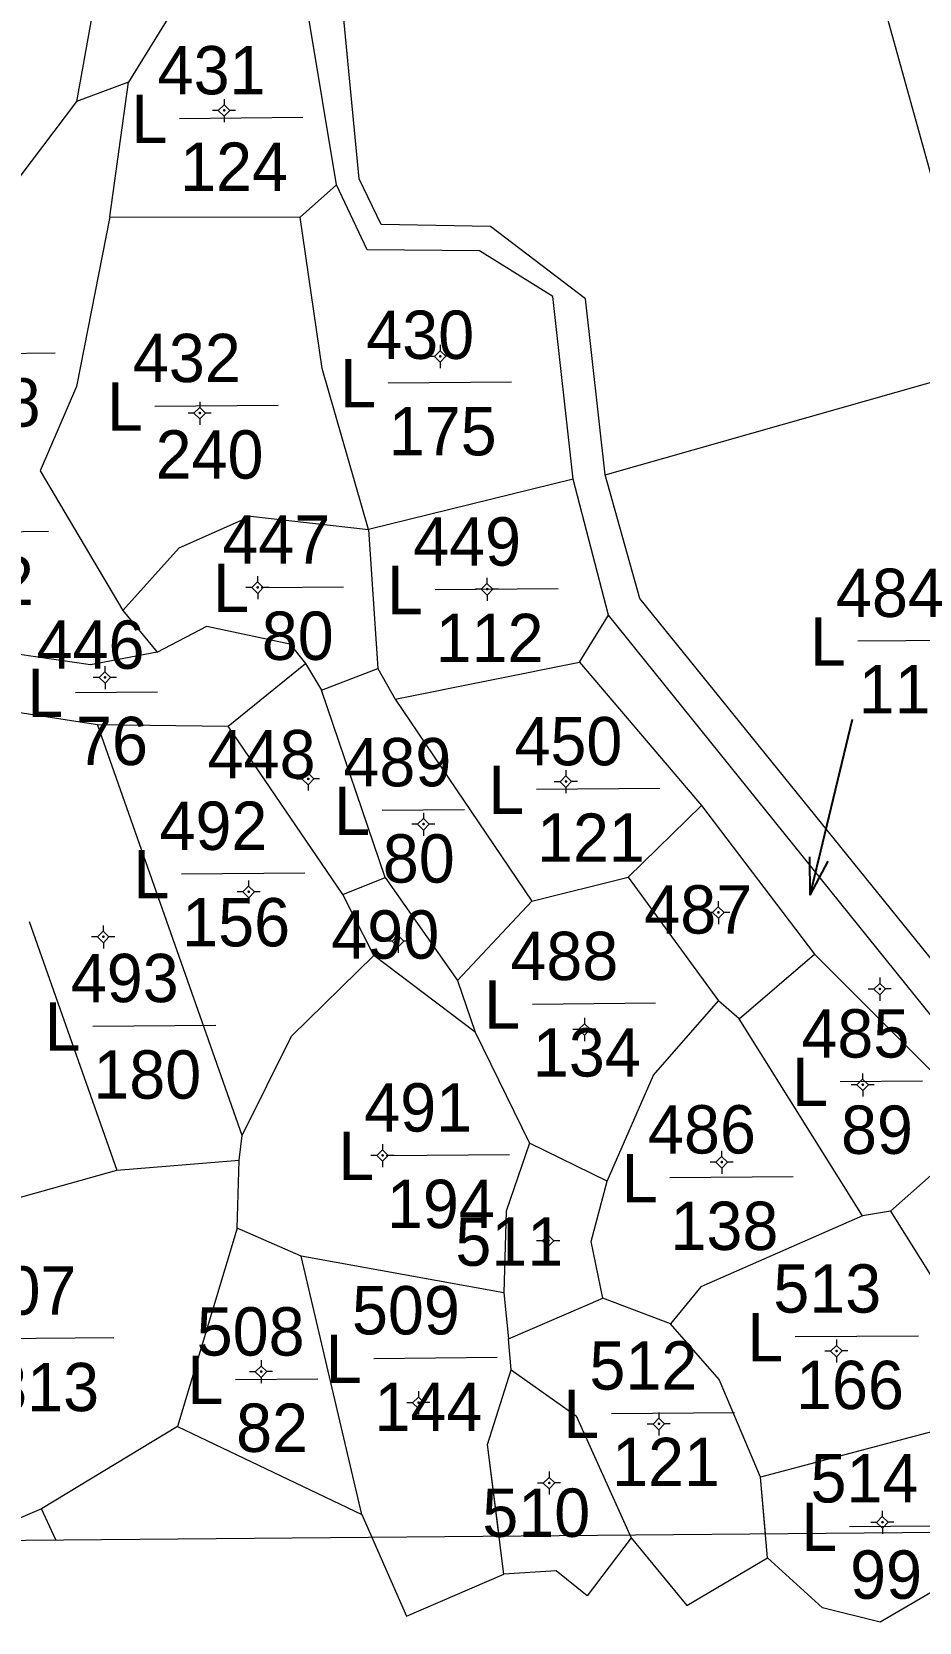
# Model space of a CAD drawing. Header units: metres. Extents: x 550490 to 551626, y 1839168 to 1840631.
# Drawn here: x 551094.3 to 551142, y 1839490.8 to 1839576.3 of the extents above; entities that cross this region are included whole.
import ezdxf
from ezdxf.enums import TextEntityAlignment as Align

# ---------------------------------------------------------------- set-up
doc = ezdxf.new("R2010")
doc.units = ezdxf.units.M
doc.header["$MEASUREMENT"] = 0
for name, color, linetype, lineweight in [('Level 10', 7, 'Continuous', 0), ('Level 11', 7, 'Continuous', 0), ('Level 13', 7, 'Continuous', 0), ('Level 22', 7, 'Continuous', 0)]:
    doc.layers.add(name, color=color, linetype=linetype, lineweight=lineweight)
doc.styles.add('Style-FmSimple', font='FmSimple.shx')
doc.styles.add('Style-Vnarial', font='Vnarial.shx')
doc.dimstyles.get("Standard").update_dxf_attribs({"dimtxt": 0.18, "dimasz": 0.18, "dimexe": 0.18, "dimexo": 0.0625, "dimgap": 0.09, "dimtad": 0, "dimtih": 1, "dimtoh": 1, "dimdec": 4, "dimzin": 0, "dimdsep": 46, "dimtxsty": 'Standard', "dimcen": 0.09, "dimadec": 0, "dimazin": 0, "dimtfac": 1, "dimtdec": 4, "dimtofl": 0, "dimtmove": 0, "dimatfit": 3, "dimfxl": 1, "dimtolj": 1, "dimtzin": 0, "dimarcsym": 0})

# ---------------------------------------------------------------- blocks, each defined once
blk = doc.blocks.new('TerminatorOpen_0.5')
at = {"color": 0, "linetype": 'ByBlock', "lineweight": -2}
for q in [(-1, 0.25), (-1, 0), (-1, -0.25)]:
    blk.add_line((0, 0), q, dxfattribs=at)
blk = doc.blocks.new('CENTRD')
at = {"layer": 'Level 11', "linetype": 'Continuous', "lineweight": 0}
h = blk.add_hatch(color=1, dxfattribs=at)
edge = h.paths.add_edge_path()
edge.add_arc((0.2, 0.2), 1.5, 0, 360)
at = {"layer": 'Level 11', "color": 1, "linetype": 'Continuous', "lineweight": 0}
for p, q in [((0, 6.2), (-6.2, 0)), ((0, 12.4), (0, 6.2)), ((6.2, 0.2), (0, 6.2)), ((0.2, -6.2), (6.2, 0.2)), ((12.4, 0.2), (6.2, 0.2)), ((-6.2, 0), (-12.4, 0)), ((-6.2, 0), (0.2, -6.2)), ((0.2, -6.2), (0.2, -12.4))]:
    blk.add_line(p, q, dxfattribs=at)
blk = doc.blocks.new('N_THUA_464')
at = {"layer": 'Level 13', "color": 3, "linetype": 'Continuous', "lineweight": 0}
blk.add_line((356008.49, 1839471.96), (356015.12, 1839472.02), dxfattribs=at)
at = {"layer": 'Level 13', "color": 3, "linetype": 'Continuous', "lineweight": 0, "style": 'Style-FmSimple'}
for s, p in [('431', (356007.31, 1839474.54999)), ('L', (356005.9, 1839471.93999)), ('124', (356008.52, 1839469.35999))]:
    blk.add_text(s, height=2.59998, dxfattribs=at).set_placement(p, align=Align.MIDDLE_LEFT)
blk = doc.blocks.new('N_THUA_471')
at = {"layer": 'Level 13', "color": 3, "linetype": 'Continuous', "lineweight": 0}
blk.add_line((355992.56, 1839454.91), (355999.19, 1839454.97), dxfattribs=at)
at = {"layer": 'Level 13', "color": 3, "linetype": 'Continuous', "lineweight": 0, "style": 'Style-FmSimple'}
for s, p in [('445', (355991.38, 1839457.49999)), ('L', (355989.97, 1839454.88999)), ('318', (355992.6, 1839452.30999))]:
    blk.add_text(s, height=2.59998, dxfattribs=at).set_placement(p, align=Align.MIDDLE_LEFT)
blk = doc.blocks.new('N_THUA_476')
at = {"layer": 'Level 13', "color": 3, "linetype": 'Continuous', "lineweight": 0}
blk.add_line((356020.11, 1839458.72), (356026.74, 1839458.78), dxfattribs=at)
at = {"layer": 'Level 13', "color": 3, "linetype": 'Continuous', "lineweight": 0, "style": 'Style-FmSimple'}
for s, p in [('430', (356018.93, 1839461.30999)), ('L', (356017.52, 1839458.69999)), ('175', (356020.14, 1839456.11999))]:
    blk.add_text(s, height=2.59998, dxfattribs=at).set_placement(p, align=Align.MIDDLE_LEFT)
blk = doc.blocks.new('N_THUA_479')
at = {"layer": 'Level 13', "color": 3, "linetype": 'Continuous', "lineweight": 0}
blk.add_line((356007.16, 1839455.68), (356013.79, 1839455.74), dxfattribs=at)
at = {"layer": 'Level 13', "color": 3, "linetype": 'Continuous', "lineweight": 0, "style": 'Style-FmSimple'}
for s, p in [('432', (356005.98, 1839458.26999)), ('L', (356004.58, 1839455.65999)), ('240', (356007.2, 1839453.07999))]:
    blk.add_text(s, height=2.59998, dxfattribs=at).set_placement(p, align=Align.MIDDLE_LEFT)
blk = doc.blocks.new('N_THUA_482')
at = {"layer": 'Level 13', "color": 3, "linetype": 'Continuous', "lineweight": 0}
blk.add_line((355986.05, 1839451.88), (355992.67, 1839451.94), dxfattribs=at)
at = {"layer": 'Level 13', "color": 3, "linetype": 'Continuous', "lineweight": 0, "style": 'Style-FmSimple'}
for s, p in [('444', (355984.86, 1839454.46999)), ('Hb', (355980.86, 1839451.82999)), ('132', (355986.08, 1839449.27999))]:
    blk.add_text(s, height=2.59998, dxfattribs=at).set_placement(p, align=Align.MIDDLE_LEFT)
blk = doc.blocks.new('N_THUA_499')
at = {"layer": 'Level 13', "color": 3, "linetype": 'Continuous', "lineweight": 0}
blk.add_line((356022.62, 1839446.21), (356029.24, 1839446.27), dxfattribs=at)
at = {"layer": 'Level 13', "color": 3, "linetype": 'Continuous', "lineweight": 0, "style": 'Style-FmSimple'}
for s, p in [('449', (356021.44, 1839448.79999)), ('L', (356020.03, 1839446.18999)), ('112', (356022.65, 1839443.60999))]:
    blk.add_text(s, height=2.59998, dxfattribs=at).set_placement(p, align=Align.MIDDLE_LEFT)
blk = doc.blocks.new('N_THUA_502')
at = {"layer": 'Level 13', "color": 3, "linetype": 'Continuous', "lineweight": 0}
blk.add_line((356010.28, 1839446.33), (356014.7, 1839446.36), dxfattribs=at)
at = {"layer": 'Level 13', "color": 3, "linetype": 'Continuous', "lineweight": 0, "style": 'Style-FmSimple'}
for s, p in [('447', (356008.19, 1839448.90999)), ('L', (356007.69, 1839446.29999)), ('80', (356010.31, 1839443.72999))]:
    blk.add_text(s, height=2.59998, dxfattribs=at).set_placement(p, align=Align.MIDDLE_LEFT)
blk = doc.blocks.new('N_THUA_509')
at = {"layer": 'Level 13', "color": 3, "linetype": 'Continuous', "lineweight": 0}
blk.add_line((356043.57, 1839424.75), (356050.2, 1839424.81), dxfattribs=at)
at = {"layer": 'Level 13', "color": 3, "linetype": 'Continuous', "lineweight": 0, "style": 'Style-FmSimple'}
for s, p in [('484', (356042.39, 1839427.33999)), ('L', (356040.99, 1839424.71999)), ('115', (356043.61, 1839422.14999))]:
    blk.add_text(s, height=2.59998, dxfattribs=at).set_placement(p, align=Align.MIDDLE_LEFT)
blk = doc.blocks.new('N_THUA_511')
at = {"layer": 'Level 13', "color": 3, "linetype": 'Continuous', "lineweight": 0}
blk.add_line((356002.08, 1839441.47), (356006.5, 1839441.51), dxfattribs=at)
at = {"layer": 'Level 13', "color": 3, "linetype": 'Continuous', "lineweight": 0, "style": 'Style-FmSimple'}
for s, p in [('446', (355999.99, 1839444.04999)), ('L', (355999.49, 1839441.44999)), ('76', (356002.11, 1839438.86999))]:
    blk.add_text(s, height=2.59998, dxfattribs=at).set_placement(p, align=Align.MIDDLE_LEFT)
blk = doc.blocks.new('N_THUA_515')
at = {"layer": 'Level 13', "color": 3, "linetype": 'Continuous', "lineweight": 0, "style": 'Style-FmSimple'}
blk.add_text('448', height=2.59998, dxfattribs=at).set_placement((356007.8, 1839435.96999), align=Align.MIDDLE_LEFT)
blk = doc.blocks.new('N_THUA_516')
at = {"layer": 'Level 13', "color": 3, "linetype": 'Continuous', "lineweight": 0}
blk.add_line((356026.87, 1839435.87), (356033.5, 1839435.93), dxfattribs=at)
at = {"layer": 'Level 13', "color": 3, "linetype": 'Continuous', "lineweight": 0, "style": 'Style-FmSimple'}
for s, p in [('450', (356025.69, 1839438.45999)), ('L', (356024.28, 1839435.84999)), ('121', (356026.9, 1839433.26999))]:
    blk.add_text(s, height=2.59998, dxfattribs=at).set_placement(p, align=Align.MIDDLE_LEFT)
blk = doc.blocks.new('N_THUA_517')
at = {"layer": 'Level 13', "color": 3, "linetype": 'Continuous', "lineweight": 0}
blk.add_line((356019.19, 1839433.57), (356023.61, 1839433.6), dxfattribs=at)
at = {"layer": 'Level 13', "color": 3, "linetype": 'Continuous', "lineweight": 0, "style": 'Style-FmSimple'}
for s, p in [('489', (356017.1, 1839436.14999)), ('L', (356016.6, 1839433.53999)), ('80', (356019.22, 1839430.96999))]:
    blk.add_text(s, height=2.59998, dxfattribs=at).set_placement(p, align=Align.MIDDLE_LEFT)
blk = doc.blocks.new('N_THUA_521')
at = {"layer": 'Level 13', "color": 3, "linetype": 'Continuous', "lineweight": 0}
blk.add_line((356002.03, 1839427.51), (356008.65, 1839427.57), dxfattribs=at)
at = {"layer": 'Level 13', "color": 3, "linetype": 'Continuous', "lineweight": 0, "style": 'Style-FmSimple'}
for s, p in [('493', (356000.85, 1839430.09999)), ('L', (355999.44, 1839427.48999)), ('180', (356002.06, 1839424.90999))]:
    blk.add_text(s, height=2.59998, dxfattribs=at).set_placement(p, align=Align.MIDDLE_LEFT)
blk = doc.blocks.new('N_THUA_523')
at = {"layer": 'Level 13', "color": 3, "linetype": 'Continuous', "lineweight": 0}
blk.add_line((356009.79, 1839429.92), (356016.42, 1839429.98), dxfattribs=at)
at = {"layer": 'Level 13', "color": 3, "linetype": 'Continuous', "lineweight": 0, "style": 'Style-FmSimple'}
for s, p in [('492', (356008.61, 1839432.50999)), ('L', (356007.21, 1839429.89999)), ('156', (356009.83, 1839427.31999))]:
    blk.add_text(s, height=2.59998, dxfattribs=at).set_placement(p, align=Align.MIDDLE_LEFT)
blk = doc.blocks.new('N_THUA_531')
at = {"layer": 'Level 13', "color": 3, "linetype": 'Continuous', "lineweight": 0, "style": 'Style-FmSimple'}
blk.add_text('487', height=2.59998, dxfattribs=at).set_placement((356029.89, 1839428.80999), align=Align.MIDDLE_LEFT)
blk = doc.blocks.new('N_THUA_533')
at = {"layer": 'Level 13', "color": 3, "linetype": 'Continuous', "lineweight": 0, "style": 'Style-FmSimple'}
blk.add_text('490', height=2.59998, dxfattribs=at).set_placement((356012.66, 1839427.26999), align=Align.MIDDLE_LEFT)
blk = doc.blocks.new('N_THUA_535')
at = {"layer": 'Level 13', "color": 3, "linetype": 'Continuous', "lineweight": 0}
blk.add_line((356027.85, 1839422.53), (356034.48, 1839422.59), dxfattribs=at)
at = {"layer": 'Level 13', "color": 3, "linetype": 'Continuous', "lineweight": 0, "style": 'Style-FmSimple'}
for s, p in [('488', (356026.67, 1839425.11999)), ('L', (356025.26, 1839422.50999)), ('134', (356027.88, 1839419.92999))]:
    blk.add_text(s, height=2.59998, dxfattribs=at).set_placement(p, align=Align.MIDDLE_LEFT)
blk = doc.blocks.new('N_THUA_544')
at = {"layer": 'Level 13', "color": 3, "linetype": 'Continuous', "lineweight": 0}
blk.add_line((356017, 1839415.77), (356023.63, 1839415.83), dxfattribs=at)
at = {"layer": 'Level 13', "color": 3, "linetype": 'Continuous', "lineweight": 0, "style": 'Style-FmSimple'}
for s, p in [('491', (356015.82, 1839418.35999)), ('L', (356014.42, 1839415.74999)), ('194', (356017.04, 1839413.16999))]:
    blk.add_text(s, height=2.59998, dxfattribs=at).set_placement(p, align=Align.MIDDLE_LEFT)
blk = doc.blocks.new('N_THUA_545')
at = {"layer": 'Level 13', "color": 3, "linetype": 'Continuous', "lineweight": 0}
blk.add_line((356042.82, 1839419.55), (356047.24, 1839419.59), dxfattribs=at)
at = {"layer": 'Level 13', "color": 3, "linetype": 'Continuous', "lineweight": 0, "style": 'Style-FmSimple'}
for s, p in [('485', (356040.73, 1839422.13999)), ('L', (356040.23, 1839419.52999)), ('89', (356042.86, 1839416.95999))]:
    blk.add_text(s, height=2.59998, dxfattribs=at).set_placement(p, align=Align.MIDDLE_LEFT)
blk = doc.blocks.new('N_THUA_548')
at = {"layer": 'Level 13', "color": 3, "linetype": 'Continuous', "lineweight": 0}
blk.add_line((356035.25, 1839415.39), (356041.88, 1839415.44), dxfattribs=at)
at = {"layer": 'Level 13', "color": 3, "linetype": 'Continuous', "lineweight": 0, "style": 'Style-FmSimple'}
for s, p in [('486', (356034.07, 1839417.97999)), ('L', (356032.66, 1839415.35999)), ('138', (356035.28, 1839412.78999))]:
    blk.add_text(s, height=2.59998, dxfattribs=at).set_placement(p, align=Align.MIDDLE_LEFT)
blk = doc.blocks.new('N_THUA_560')
at = {"layer": 'Level 13', "color": 3, "linetype": 'Continuous', "lineweight": 0, "style": 'Style-FmSimple'}
blk.add_text('511', height=2.59998, dxfattribs=at).set_placement((356020.72, 1839411.13999), align=Align.MIDDLE_LEFT)
blk = doc.blocks.new('N_THUA_563')
at = {"layer": 'Level 13', "color": 3, "linetype": 'Continuous', "lineweight": 0}
blk.add_line((355997.48, 1839406.7), (356004.11, 1839406.76), dxfattribs=at)
at = {"layer": 'Level 13', "color": 3, "linetype": 'Continuous', "lineweight": 0, "style": 'Style-FmSimple'}
for s, p in [('507', (355996.3, 1839409.28999)), ('L', (355994.9, 1839406.67999)), ('313', (355997.52, 1839404.09999))]:
    blk.add_text(s, height=2.59998, dxfattribs=at).set_placement(p, align=Align.MIDDLE_LEFT)
blk = doc.blocks.new('N_THUA_566')
at = {"layer": 'Level 13', "color": 3, "linetype": 'Continuous', "lineweight": 0}
blk.add_line((356041.4, 1839405.23), (356048.03, 1839405.28), dxfattribs=at)
at = {"layer": 'Level 13', "color": 3, "linetype": 'Continuous', "lineweight": 0, "style": 'Style-FmSimple'}
for s, p in [('513', (356040.22, 1839407.81999)), ('L', (356038.82, 1839405.19999)), ('166', (356041.44, 1839402.62999))]:
    blk.add_text(s, height=2.59998, dxfattribs=at).set_placement(p, align=Align.MIDDLE_LEFT)
blk = doc.blocks.new('N_THUA_567')
at = {"layer": 'Level 13', "color": 3, "linetype": 'Continuous', "lineweight": 0}
blk.add_line((356010.47, 1839404.12), (356014.89, 1839404.16), dxfattribs=at)
at = {"layer": 'Level 13', "color": 3, "linetype": 'Continuous', "lineweight": 0, "style": 'Style-FmSimple'}
for s, p in [('508', (356008.38, 1839406.70999)), ('L', (356007.88, 1839404.09999)), ('82', (356010.5, 1839401.52999))]:
    blk.add_text(s, height=2.59998, dxfattribs=at).set_placement(p, align=Align.MIDDLE_LEFT)
blk = doc.blocks.new('N_THUA_571')
at = {"layer": 'Level 13', "color": 3, "linetype": 'Continuous', "lineweight": 0}
blk.add_line((356018.91, 1839402.46), (356025.54, 1839402.52), dxfattribs=at)
at = {"layer": 'Level 13', "color": 3, "linetype": 'Continuous', "lineweight": 0, "style": 'Style-FmSimple'}
for s, p in [('509', (356017.73, 1839405.04999)), ('L', (356016.32, 1839402.43999)), ('144', (356018.94, 1839399.85999))]:
    blk.add_text(s, height=2.59998, dxfattribs=at).set_placement(p, align=Align.MIDDLE_LEFT)
blk = doc.blocks.new('N_THUA_580')
at = {"layer": 'Level 13', "color": 3, "linetype": 'Continuous', "lineweight": 0}
blk.add_line((356031.85, 1839401.31), (356038.48, 1839401.37), dxfattribs=at)
at = {"layer": 'Level 13', "color": 3, "linetype": 'Continuous', "lineweight": 0, "style": 'Style-FmSimple'}
for s, p in [('512', (356030.67, 1839403.89999)), ('L', (356029.26, 1839401.28999)), ('121', (356031.89, 1839398.70999))]:
    blk.add_text(s, height=2.59998, dxfattribs=at).set_placement(p, align=Align.MIDDLE_LEFT)
blk = doc.blocks.new('N_THUA_584')
at = {"layer": 'Level 13', "color": 3, "linetype": 'Continuous', "lineweight": 0, "style": 'Style-FmSimple'}
blk.add_text('510', height=2.59998, dxfattribs=at).set_placement((356020.8, 1839398.11999), align=Align.MIDDLE_LEFT)
blk = doc.blocks.new('N_THUA_589')
at = {"layer": 'Level 13', "color": 3, "linetype": 'Continuous', "lineweight": 0}
blk.add_line((356043.88, 1839396.02), (356048.3, 1839396.06), dxfattribs=at)
at = {"layer": 'Level 13', "color": 3, "linetype": 'Continuous', "lineweight": 0, "style": 'Style-FmSimple'}
for s, p in [('514', (356041.79, 1839398.60999)), ('L', (356041.29, 1839395.99999)), ('99', (356043.92, 1839393.42999))]:
    blk.add_text(s, height=2.59998, dxfattribs=at).set_placement(p, align=Align.MIDDLE_LEFT)

msp = doc.modelspace()

# ---------------------------------------------------------------- linework, layer by layer
at = {"layer": 'Level 10', "color": 2, "linetype": 'Continuous', "lineweight": 0, "flags": 128}
for points in [[(551099.09, 1839586.15), (551096.66, 1839572.58)], [(551103.65, 1839580.44), (551099.45, 1839573.62)], [(551125.09, 1839552.51), (551124.03, 1839561.97), (551118.92, 1839565.86), (551113.04, 1839565.97), (551111.86, 1839568.42), (551110.66, 1839580.95)], [(551110.63, 1839568.11), (551109.15, 1839577.06)], [(551099.45, 1839573.62), (551096.66, 1839572.58)], [(551098.44, 1839566.38), (551099.45, 1839573.62)], [(551096.66, 1839572.58), (551093.61, 1839568.56)], [(551110.63, 1839568.11), (551108.68, 1839566.37)], [(551123.36, 1839552.27), (551122.28, 1839562.09), (551118.33, 1839564.55), (551112.28, 1839564.6), (551110.63, 1839568.11)], [(551098.44, 1839566.38), (551096.65, 1839557.25), (551094.71, 1839552.72), (551099.15, 1839545.21)], [(551098.44, 1839566.38), (551108.68, 1839566.37)], [(551112.36, 1839549.56), (551109.87, 1839558.23), (551108.68, 1839566.37)], [(551123.36, 1839552.27), (551112.36, 1839549.56)], [(551125.26, 1839544.96), (551123.36, 1839552.27)], [(551172.76, 1839495.9), (551148.53, 1839519.15), (551126.95, 1839545.85), (551125.09, 1839552.51)], [(551099.15, 1839545.21), (551102.18, 1839548.57), (551106.01, 1839550.29), (551112.36, 1839549.56)], [(551112.36, 1839549.56), (551112.86, 1839542.09)], [(551099.15, 1839545.21), (551101, 1839542.97)], [(551101, 1839542.97), (551103.67, 1839544.37), (551108.13, 1839543.41), (551108.97, 1839542.36)], [(551123.71, 1839542.43), (551125.26, 1839544.96)], [(551147.21, 1839517.72), (551125.26, 1839544.96)], [(551101, 1839542.97), (551097.41, 1839542.29), (551092.46, 1839543.01), (551088.04, 1839543.96)], [(551104.82, 1839538.99), (551108.97, 1839542.36)], [(551108.97, 1839542.36), (551109.84, 1839540.92)], [(551109.84, 1839540.92), (551112.86, 1839542.09)], [(551112.86, 1839542.09), (551113.8, 1839540.43)], [(551113.8, 1839540.43), (551123.71, 1839542.43)], [(551123.71, 1839542.43), (551130.27, 1839534.71)], [(551113.26, 1839530.84), (551109.84, 1839540.92)], [(551090.62, 1839537.63), (551090.82, 1839540.15), (551097.78, 1839539.07)], [(551113.8, 1839540.43), (551121.15, 1839529.58)], [(551097.78, 1839539.07), (551104.82, 1839538.99)], [(551105.57, 1839516.97), (551097.78, 1839539.07)], [(551110.98, 1839529.94), (551104.82, 1839538.99)], [(551126.33, 1839530.87), (551130.27, 1839534.71)], [(551130.27, 1839534.71), (551136.35, 1839526.73)], [(551110.98, 1839529.94), (551113.26, 1839530.84)], [(551113.26, 1839530.84), (551117.15, 1839525.31)], [(551121.15, 1839529.58), (551126.33, 1839530.87)], [(551126.33, 1839530.87), (551131.18, 1839524.21)], [(551112.64, 1839526.65), (551110.98, 1839529.94)], [(551117.15, 1839525.31), (551121.15, 1839529.58)], [(551094.11, 1839528.48), (551098.83, 1839515.11)], [(551105.57, 1839516.97), (551108.21, 1839522.31), (551112.64, 1839526.65)], [(551118.1, 1839522.53), (551112.64, 1839526.65)], [(551132.29, 1839523.25), (551136.35, 1839526.73)], [(551136.35, 1839526.73), (551145.6, 1839517.47), (551140.43, 1839512.9)], [(551117.15, 1839525.31), (551118.1, 1839522.53)], [(551125.2, 1839514.52), (551127.68, 1839520.22), (551131.18, 1839524.21)], [(551132.29, 1839523.25), (551131.18, 1839524.21)], [(551138.93, 1839512.64), (551132.29, 1839523.25)], [(551118.1, 1839522.53), (551121.02, 1839516.55)], [(551105.41, 1839515.64), (551105.57, 1839516.97)], [(551121.02, 1839516.55), (551119.76, 1839512.9), (551119.64, 1839508.51)], [(551125.2, 1839514.52), (551121.02, 1839516.55)], [(551098.83, 1839515.11), (551105.41, 1839515.64)], [(551105.29, 1839511.98), (551105.41, 1839515.64)], [(551081.93, 1839510.37), (551098.83, 1839515.11)], [(551124.96, 1839508.21), (551124.33, 1839511.27), (551125.2, 1839514.52)], [(551140.43, 1839512.9), (551138.93, 1839512.64)], [(551140.43, 1839512.9), (551146.91, 1839502.58), (551148.36, 1839495.68)], [(551105.29, 1839511.98), (551102.09, 1839501.31)], [(551108.74, 1839510.48), (551105.29, 1839511.98)], [(551138.93, 1839512.64), (551130.24, 1839508.82), (551128.6, 1839506.83)], [(551119.64, 1839508.51), (551108.74, 1839510.48)], [(551112, 1839496.58), (551108.74, 1839510.48)], [(551119.64, 1839508.51), (551119.88, 1839506.03)], [(551119.88, 1839506.03), (551124.96, 1839508.21)], [(551128.6, 1839506.83), (551124.96, 1839508.21)], [(551133.44, 1839498.59), (551131.21, 1839503.85), (551128.6, 1839506.83)], [(551120.04, 1839504.36), (551119.88, 1839506.03)], [(551119.64, 1839493.37), (551118.75, 1839500.35), (551120.04, 1839504.36)], [(551120.04, 1839504.36), (551123.52, 1839501.89), (551126.49, 1839495.32)], [(551146.46, 1839494.62), (551145.98, 1839500.53), (551145.4, 1839501.35), (551144.74, 1839501.58), (551133.44, 1839498.59)], [(551102.09, 1839501.31), (551094.77, 1839496.89), (551088.52, 1839494.21)], [(551102.09, 1839501.31), (551112, 1839496.58)], [(551133.82, 1839494.26), (551133.44, 1839498.59)], [(551112, 1839496.58), (551114.41, 1839491.12), (551119.64, 1839493.37)], [(551126.49, 1839495.32), (551124.12, 1839492.2), (551122.45, 1839493.55), (551119.64, 1839493.37)], [(551126.49, 1839495.32), (551129.48, 1839491.69), (551133.82, 1839494.26)], [(551146.46, 1839494.62), (551139.88, 1839490.79), (551136.77, 1839491.56), (551133.82, 1839494.26)]]:
    msp.add_lwpolyline(points, dxfattribs=at)
at = {"layer": 'Level 10', "color": 1, "linetype": 'Continuous', "lineweight": 0, "flags": 128}
msp.add_lwpolyline([(551125.09, 1839552.51), (551145.47, 1839558.29)], dxfattribs=at)
at = {"layer": 'Level 22', "color": 6, "linetype": 'Continuous', "lineweight": 0, "flags": 128}
for points in [[(551117.57, 1839658.77), (551150.54, 1839540.05), (551171.37, 1839527.58), (551176.09, 1839513.24)], [(551099.09, 1839586.15), (551096.66, 1839572.58)], [(551103.65, 1839580.44), (551099.45, 1839573.62)], [(551172.76, 1839495.9), (551148.53, 1839519.15), (551126.95, 1839545.85), (551125.09, 1839552.51), (551124.03, 1839561.97), (551118.92, 1839565.86), (551113.04, 1839565.97), (551111.86, 1839568.42), (551110.66, 1839580.95)], [(551110.63, 1839568.11), (551109.15, 1839577.06)], [(551099.45, 1839573.62), (551096.66, 1839572.58)], [(551098.44, 1839566.38), (551099.45, 1839573.62)], [(551096.66, 1839572.58), (551093.61, 1839568.56)], [(551110.63, 1839568.11), (551108.68, 1839566.37)], [(551123.36, 1839552.27), (551122.28, 1839562.09), (551118.33, 1839564.55), (551112.28, 1839564.6), (551110.63, 1839568.11)], [(551098.44, 1839566.38), (551096.65, 1839557.25), (551094.71, 1839552.72), (551099.15, 1839545.21)], [(551098.44, 1839566.38), (551108.68, 1839566.37)], [(551112.36, 1839549.56), (551109.87, 1839558.23), (551108.68, 1839566.37)], [(551123.36, 1839552.27), (551112.36, 1839549.56)], [(551147.21, 1839517.72), (551125.26, 1839544.96), (551123.36, 1839552.27)], [(551099.15, 1839545.21), (551102.18, 1839548.57), (551106.01, 1839550.29), (551112.36, 1839549.56)], [(551112.36, 1839549.56), (551112.86, 1839542.09)], [(551099.15, 1839545.21), (551101, 1839542.97)], [(551101, 1839542.97), (551103.67, 1839544.37), (551108.13, 1839543.41), (551108.97, 1839542.36)], [(551101, 1839542.97), (551097.41, 1839542.29), (551092.46, 1839543.01), (551088.04, 1839543.96)], [(551104.82, 1839538.99), (551108.97, 1839542.36)], [(551108.97, 1839542.36), (551109.84, 1839540.92)], [(551109.84, 1839540.92), (551112.86, 1839542.09)], [(551112.86, 1839542.09), (551113.8, 1839540.43)], [(551113.8, 1839540.43), (551123.71, 1839542.43), (551130.27, 1839534.71)], [(551113.26, 1839530.84), (551109.84, 1839540.92)], [(551090.62, 1839537.63), (551090.82, 1839540.15), (551097.78, 1839539.07)], [(551113.8, 1839540.43), (551121.15, 1839529.58)], [(551097.78, 1839539.07), (551104.82, 1839538.99)], [(551105.57, 1839516.97), (551097.78, 1839539.07)], [(551110.98, 1839529.94), (551104.82, 1839538.99)], [(551126.33, 1839530.87), (551130.27, 1839534.71)], [(551130.27, 1839534.71), (551136.35, 1839526.73)], [(551110.98, 1839529.94), (551113.26, 1839530.84)], [(551113.26, 1839530.84), (551117.15, 1839525.31)], [(551121.15, 1839529.58), (551126.33, 1839530.87)], [(551126.33, 1839530.87), (551131.18, 1839524.21)], [(551112.64, 1839526.65), (551110.98, 1839529.94)], [(551117.15, 1839525.31), (551121.15, 1839529.58)], [(551094.11, 1839528.48), (551098.83, 1839515.11)], [(551105.57, 1839516.97), (551108.21, 1839522.31), (551112.64, 1839526.65)], [(551118.1, 1839522.53), (551112.64, 1839526.65)], [(551132.29, 1839523.25), (551136.35, 1839526.73)], [(551136.35, 1839526.73), (551145.6, 1839517.47), (551140.43, 1839512.9)], [(551117.15, 1839525.31), (551118.1, 1839522.53)], [(551125.2, 1839514.52), (551127.68, 1839520.22), (551131.18, 1839524.21)], [(551132.29, 1839523.25), (551131.18, 1839524.21)], [(551138.93, 1839512.64), (551132.29, 1839523.25)], [(551118.1, 1839522.53), (551121.02, 1839516.55)], [(551105.41, 1839515.64), (551105.57, 1839516.97)], [(551121.02, 1839516.55), (551119.76, 1839512.9), (551119.64, 1839508.51)], [(551125.2, 1839514.52), (551121.02, 1839516.55)], [(551098.83, 1839515.11), (551105.41, 1839515.64)], [(551105.29, 1839511.98), (551105.41, 1839515.64)], [(551081.93, 1839510.37), (551098.83, 1839515.11)], [(551124.96, 1839508.21), (551124.33, 1839511.27), (551125.2, 1839514.52)], [(551140.43, 1839512.9), (551138.93, 1839512.64)], [(551140.43, 1839512.9), (551146.91, 1839502.58), (551148.36, 1839495.68)], [(551105.29, 1839511.98), (551102.09, 1839501.31)], [(551108.74, 1839510.48), (551105.29, 1839511.98)], [(551138.93, 1839512.64), (551130.24, 1839508.82), (551128.6, 1839506.83)], [(551119.64, 1839508.51), (551108.74, 1839510.48)], [(551112, 1839496.58), (551108.74, 1839510.48)], [(551119.64, 1839508.51), (551119.88, 1839506.03)], [(551119.88, 1839506.03), (551124.96, 1839508.21)], [(551128.6, 1839506.83), (551124.96, 1839508.21)], [(551133.44, 1839498.59), (551131.21, 1839503.85), (551128.6, 1839506.83)], [(551120.04, 1839504.36), (551119.88, 1839506.03)], [(551119.38, 1839495.43), (551118.75, 1839500.35), (551120.04, 1839504.36)], [(551120.04, 1839504.36), (551123.52, 1839501.89), (551126.42, 1839495.49)], [(551146.37, 1839495.67), (551145.98, 1839500.53), (551145.4, 1839501.35), (551144.74, 1839501.58), (551133.44, 1839498.59)], [(551102.09, 1839501.31), (551094.77, 1839496.89)], [(551102.09, 1839501.31), (551112, 1839496.58)], [(551133.71, 1839495.56), (551133.44, 1839498.59)], [(551094.77, 1839496.89), (551090.78, 1839495.18)], [(551095.54, 1839495.22), (551094.77, 1839496.89)], [(551112, 1839496.58), (551112.53, 1839495.37)]]:
    msp.add_lwpolyline(points, dxfattribs=at)
at = {"layer": 'Level 22', "color": 3, "linetype": 'Continuous', "lineweight": 0, "flags": 128}
msp.add_lwpolyline([(550751.43, 1839492.21), (551559.41, 1839499.28)], dxfattribs=at)

# ---------------------------------------------------------------- block references
at = {"layer": 'Level 11', "color": 1, "linetype": 'Continuous', "lineweight": 0, "xscale": 0.04999813735168662, "yscale": 0.04999813735168662, "zscale": 0.04999813735168662}
for p in [(551104.59, 1839572.1), (551116.21, 1839558.87), (551103.28, 1839555.82), (551106.39, 1839546.44), (551118.73, 1839546.35), (551098.18, 1839541.6), (551109.11, 1839536.14), (551122.97, 1839536), (551115.31, 1839533.71), (551105.91, 1839530.07), (551131.17, 1839528.96), (551098.09, 1839527.65), (551113.95, 1839527.42), (551139.85, 1839524.84), (551123.97, 1839522.67), (551138.93, 1839519.69), (551113.11, 1839515.89), (551131.35, 1839515.53), (551122.02, 1839511.3), (551137.52, 1839505.37), (551106.58, 1839504.26), (551115.04, 1839502.59), (551127.97, 1839501.45), (551122.07, 1839498.27), (551139.99, 1839496.16)]:
    msp.add_blockref('CENTRD', p, dxfattribs=at)
at = {"layer": 'Level 13', "color": 3, "linetype": 'Continuous', "lineweight": 0}
for name, p in [('N_THUA_464', (195093.71, 99.72)), ('N_THUA_471', (195096.32, 104.09)), ('N_THUA_476', (195093.31, 98.73)), ('N_THUA_479', (195093.71, 100.52)), ('N_THUA_482', (195102.48, 97.53)), ('N_THUA_502', (195096.31, 100.12)), ('N_THUA_499', (195093.32, 100.12)), ('N_THUA_509', (195095.11, 118.82)), ('N_THUA_511', (195094.52, 99.32)), ('N_THUA_516', (195094.52, 99.72)), ('N_THUA_515', (195095.91, 101.51)), ('N_THUA_517', (195093.91, 100.9)), ('N_THUA_523', (195092.51, 101.12)), ('N_THUA_531', (195097.3, 100.32)), ('N_THUA_533', (195097.7, 100.51)), ('N_THUA_535', (195093.32, 101.51)), ('N_THUA_521', (195095.5, 95.34)), ('N_THUA_545', (195094.91, 100.32)), ('N_THUA_544', (195096.31, 100.12)), ('N_THUA_548', (195093.32, 99.32)), ('N_THUA_560', (195096.31, 100.12)), ('N_THUA_563', (195094.55, 99.34)), ('N_THUA_566', (195093.91, 100.92)), ('N_THUA_571', (195093.74, 102.52)), ('N_THUA_567', (195094.74, 99.72)), ('N_THUA_580', (195093.57, 100.7)), ('N_THUA_589', (195094.34, 99.92)), ('N_THUA_584', (195097.68, 98.56))]:
    msp.add_blockref(name, p, dxfattribs=at)

# ---------------------------------------------------------------- leaders
at = {"layer": 'Level 10', "color": 6, "linetype": 'Continuous', "lineweight": 0}
msp.add_leader([(551136.12, 1839529.9), (551138.39, 1839539.37)], dimstyle='Standard', override={"dimtxt": 2, "dimasz": 2, "dimgap": 0, "dimtad": 1, "dimtxsty": 'Style-Vnarial', "dimldrblk": 'TerminatorOpen_0.5'}, dxfattribs=at)

doc.saveas('drawing.dxf')
